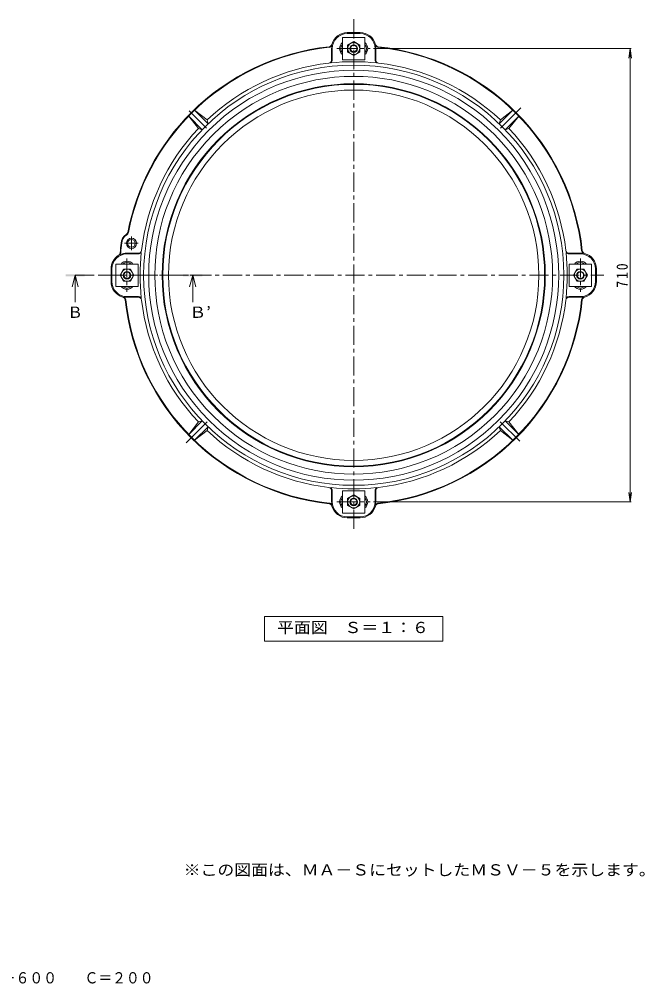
# Model space of a CAD drawing. Units: millimetres on the paper, enlarged 2 times, with parts at other scales. Extents: x -326 to 327, y -272 to 242.
# Drawn here: x 1 to 327, y -272 to 232 of the extents above; entities that cross this region are included whole.
import ezdxf
from ezdxf.enums import TextEntityAlignment as Align

# ---------------------------------------------------------------- set-up
doc = ezdxf.new("R2010")
doc.units = ezdxf.units.MM
doc.header["$LTSCALE"] = 2
doc.linetypes.add('CHAIN1', pattern=[8, 5, -1, 1, -1])
doc.linetypes.add('CHAIN2', pattern=[12, 9, -1, 1, -1])
for name, color, linetype, lineweight in [('0-0', 3, 'CHAIN1', 9), ('0-1', 2, 'Continuous', 9), ('0-2', 7, 'Continuous', 9), ('0-3', 4, 'Continuous', 9), ('0-4', 2, 'Continuous', 9), ('0-5', 4, 'Continuous', 9)]:
    doc.layers.add(name, color=color, linetype=linetype, lineweight=lineweight)
doc.layers.add('1-5', color=4, linetype='Continuous')
doc.layers.add('F-5', color=2, linetype='Continuous')
doc.styles.add('ＭＳ ゴシック', font='')
doc.styles.get('ＭＳ ゴシック').set_extended_font_data('MS Gothic')

msp = doc.modelspace()

# ---------------------------------------------------------------- linework, layer by layer
at = {"layer": '0-0'}
for p, q in [((175.251, 232.466), (175.251, -34.699)), ((42.963, 98.851), (305.742, 98.851))]:
    msp.add_line(p, q, dxfattribs=at)
at = {"layer": '0-1'}
for p, q in [((178.584, 225.517), (171.917, 225.517)), ((178.584, 225.017), (171.917, 225.017)), ((163.751, 217.184), (163.751, 211.249)), ((164.084, 217.184), (164.084, 211.249)), ((175.251, 220.834), (172.084, 219.006)), ((172.084, 219.006), (172.084, 215.362)), ((186.417, 217.184), (186.417, 211.249)), ((186.751, 217.184), (186.751, 211.249)), ((175.251, 213.534), (172.084, 215.362)), ((175.251, 213.534), (178.417, 215.362)), ((89.115, 181.922), (94.201, 175.422)), ((96.188, 174.849), (89.115, 181.922)), ((92.18, 184.986), (98.679, 179.9)), ((99.252, 177.914), (92.18, 184.986)), ((251.25, 177.914), (258.322, 184.986)), ((258.322, 184.986), (251.822, 179.9)), ((254.314, 174.849), (261.386, 181.922)), ((261.386, 181.922), (256.3, 175.422)), ((98.679, 179.9), (99.252, 177.914)), ((251.822, 179.9), (251.25, 177.914)), ((94.201, 175.422), (96.188, 174.849)), ((256.3, 175.422), (254.314, 174.849)), ((56.917, 110.351), (62.853, 110.351)), ((56.917, 110.017), (62.853, 110.017)), ((293.584, 110.351), (287.649, 110.351)), ((293.584, 110.017), (287.649, 110.017)), ((48.584, 102.184), (48.584, 95.517)), ((49.084, 102.184), (49.084, 95.517)), ((53.267, 98.85), (55.096, 102.017)), ((58.739, 102.017), (55.096, 102.017)), ((60.567, 98.85), (58.739, 102.017)), ((289.934, 98.85), (291.762, 102.017)), ((295.406, 102.017), (291.762, 102.017)), ((297.234, 98.85), (295.406, 102.017)), ((301.417, 95.517), (301.417, 102.184)), ((301.917, 95.517), (301.917, 102.184)), ((53.267, 98.85), (55.096, 95.684)), ((289.934, 98.85), (291.762, 95.684)), ((56.917, 87.684), (62.853, 87.684)), ((56.917, 87.351), (62.853, 87.351)), ((293.584, 87.684), (287.649, 87.684)), ((293.584, 87.351), (287.649, 87.351)), ((96.188, 22.852), (89.115, 15.779)), ((89.115, 15.779), (94.201, 22.279)), ((94.201, 22.279), (96.188, 22.852)), ((256.3, 22.279), (254.314, 22.852)), ((254.314, 22.852), (261.386, 15.779)), ((261.386, 15.779), (256.3, 22.279)), ((99.252, 19.788), (92.18, 12.715)), ((92.18, 12.715), (98.679, 17.801)), ((98.679, 17.801), (99.252, 19.788)), ((251.822, 17.801), (251.25, 19.788)), ((251.25, 19.788), (258.322, 12.715)), ((258.322, 12.715), (251.822, 17.801)), ((163.751, -19.483), (163.751, -13.548)), ((164.084, -19.483), (164.084, -13.548)), ((186.417, -19.483), (186.417, -13.548)), ((186.751, -19.483), (186.751, -13.548)), ((175.251, -15.833), (172.084, -17.661)), ((172.084, -17.661), (172.084, -21.305)), ((175.251, -23.133), (172.084, -21.305)), ((175.251, -23.133), (178.417, -21.304)), ((171.917, -27.316), (178.584, -27.316)), ((171.917, -27.816), (178.584, -27.816))]:
    msp.add_line(p, q, dxfattribs=at)
at = {"layer": '0-1', "linetype": 'CHAIN1'}
for p, q in [((166.476, 217.184), (183.886, 217.184)), ((56.917, 107.625), (56.917, 90.216)), ((293.584, 107.625), (293.584, 90.216)), ((166.476, -19.483), (183.886, -19.483))]:
    msp.add_line(p, q, dxfattribs=at)
at = {"layer": '0-1', "linetype": 'CHAIN2'}
for p, q in [((98.503, 175.598), (89.37, 184.731)), ((262.582, 186.181), (251.967, 175.567)), ((59.251, 119.111), (59.251, 111.858)), ((55.587, 115.517), (62.786, 115.517)), ((98.732, 22.331), (87.795, 11.395)), ((261.896, 12.205), (251.753, 22.348))]:
    msp.add_line(p, q, dxfattribs=at)
at = {"layer": '0-1', "color": 6, "lineweight": 5}
for points in [[(181.084, 211.351), (181.084, 223.017), (169.417, 223.017), (169.417, 211.351)], [(51.084, 93.017), (62.751, 93.017), (62.751, 104.684), (51.084, 104.684)], [(287.751, 93.017), (299.417, 93.017), (299.417, 104.684), (287.751, 104.684)], [(181.084, -25.316), (181.084, -13.649), (169.417, -13.649), (169.417, -25.316)]]:
    msp.add_lwpolyline(points, close=True, dxfattribs=at)
at = {"layer": '0-1'}
for points in [[(175.251, 220.834), (178.417, 219.006), (178.417, 215.362)], [(60.567, 98.85), (58.739, 95.684), (55.096, 95.684)], [(297.234, 98.85), (295.406, 95.684), (291.762, 95.684)], [(175.251, -15.833), (178.417, -17.661), (178.417, -21.304)]]:
    msp.add_lwpolyline(points, dxfattribs=at)
for centre, radius in [((175.251, 217.177), 3.167), ((175.251, 217.184), 2), ((175.251, 217.184), 1.684), ((175.251, 98.851), 109.667), ((175.251, 98.851), 100), ((59.251, 115.517), 2.667), ((59.251, 115.517), 2), ((56.911, 98.85), 3.167), ((56.917, 98.85), 2), ((293.578, 98.85), 3.167), ((293.584, 98.85), 2), ((56.917, 98.85), 1.684), ((293.584, 98.85), 1.684), ((175.251, -19.489), 3.167), ((175.251, -19.483), 2), ((175.251, -19.483), 1.684)]:
    msp.add_circle(centre, radius, dxfattribs=at)
for centre, radius, start, end in [((171.917, 217.184), 8.333, 90, 164.69781), ((171.917, 217.184), 7.833, 90, 180), ((178.584, 217.184), 8.333, 15.30219, 90), ((178.584, 217.184), 7.833, 0, 90), ((175.251, 98.851), 120, 96.12369, 135), ((175.251, 98.851), 119.667, 96.12369, 135), ((162.272, 219.823), 1.667, 276.12433, 344.69818), ((162.272, 219.823), 2, 276.12343, 323.54974), ((171.917, 217.184), 8.167, 169.76686, 180), ((171.917, 217.184), 4, 128.68256, 231.31744), ((171.917, 217.184), 3.333, 138.5909, 221.4091), ((178.584, 217.184), 4, 308.68256, 51.31744), ((178.584, 217.184), 3.333, 318.5909, 41.4091), ((188.23, 219.823), 2, 216.45026, 263.87567), ((178.584, 217.184), 8.167, 0, 10.23314), ((188.23, 219.823), 1.667, 195.30182, 263.87567), ((175.251, 98.851), 119.667, 45.00002, 83.87631), ((175.251, 98.851), 120, 45.00002, 83.87631), ((175.251, 98.851), 111.5, 96.68137, 133.37256), ((162.084, 211.249), 1.667, 276.68071, 0), ((162.084, 211.249), 2, 309.96176, 0), ((175.251, 98.851), 111.5, 83.88252, 96.11748), ((188.417, 211.249), 2, 180, 230.03824), ((188.417, 211.249), 1.667, 180, 263.31929), ((175.251, 98.851), 111.5, 46.62744, 83.31863), ((175.251, 98.851), 107, 45.00002, 135), ((175.251, 98.851), 103.833, 45.00002, 135), ((175.251, 98.851), 120, 135.00002, 169.24094), ((175.251, 98.851), 119.667, 135.00002, 169.24095), ((175.251, 98.851), 119.667, 6.12369, 45), ((175.251, 98.851), 120, 6.12369, 45), ((175.251, 98.851), 111.5, 136.62744, 173.31863), ((175.251, 98.851), 107, 135.00002, 225), ((175.251, 98.851), 103.833, 135.00002, 225), ((175.251, 98.851), 103.833, 315.00002, 45), ((175.251, 98.851), 107, 315.00002, 45), ((175.251, 98.851), 111.5, 6.68137, 43.37256), ((55.723, 121.563), 1.667, 300.26378, 349.24109), ((55.723, 121.563), 2, 300.26378, 349.24109), ((59.251, 115.517), 5.333, 120.26382, 180), ((59.251, 115.517), 5, 120.26375, 180), ((175.251, 98.851), 122.5, 172.06073, 174.53143), ((175.251, 98.851), 122.167, 172.06073, 174.53142), ((62.853, 112.017), 1.667, 270, 353.31929), ((287.649, 112.017), 1.667, 186.68071, 270), ((296.223, 111.829), 2, 186.12343, 233.54974), ((296.223, 111.829), 1.667, 186.12433, 254.69818), ((56.917, 102.184), 8.333, 121.79082, 180), ((56.917, 102.184), 7.833, 90, 180), ((51.649, 110.684), 1.667, 301.79095, 354.53064), ((51.649, 110.684), 2, 322.94211, 354.53064), ((56.917, 102.184), 8.167, 90, 116.72125), ((56.917, 102.184), 4, 38.68256, 141.31744), ((62.853, 112.017), 2, 270, 320.03824), ((175.251, 98.851), 111.5, 173.88252, 186.11748), ((175.251, 98.851), 111.5, 353.88252, 6.11748), ((287.649, 112.017), 2, 219.96176, 270), ((293.584, 102.184), 4, 38.68256, 141.31744), ((293.584, 102.184), 8.167, 79.76686, 90), ((293.584, 102.184), 7.833, 0, 90), ((293.584, 102.184), 8.333, 0, 74.69781), ((56.917, 102.184), 3.333, 48.5909, 131.4091), ((293.584, 102.184), 3.333, 48.5909, 131.4091), ((56.917, 95.517), 8.333, 180, 254.69781), ((56.917, 95.517), 7.833, 180, 270), ((56.917, 95.517), 4, 218.68256, 321.31744), ((56.917, 95.517), 3.333, 228.5909, 311.4091), ((293.584, 95.517), 4, 218.68256, 321.31744), ((293.584, 95.517), 3.333, 228.5909, 311.4091), ((293.584, 95.517), 7.833, 270, 0), ((293.584, 95.517), 8.333, 285.30219, 0), ((54.278, 85.872), 1.667, 6.12433, 74.69818), ((54.278, 85.872), 2, 6.12343, 53.54974), ((56.917, 95.517), 8.167, 259.76686, 270), ((175.251, 98.851), 120, 186.12369, 225), ((175.251, 98.851), 119.667, 186.12369, 225), ((62.853, 85.684), 2, 39.96176, 90), ((62.853, 85.684), 1.667, 6.68071, 90), ((175.251, 98.851), 111.5, 186.68137, 223.37256), ((175.251, 98.851), 111.5, 316.62744, 353.31863), ((175.251, 98.851), 119.667, 315.00002, 353.87631), ((175.251, 98.851), 120, 315.00002, 353.87631), ((287.649, 85.684), 1.667, 90, 173.31929), ((287.649, 85.684), 2, 90, 140.03824), ((293.584, 95.517), 8.167, 270, 280.23314), ((296.223, 85.872), 2, 126.45026, 173.87567), ((296.223, 85.872), 1.667, 105.30182, 173.87567), ((175.251, 98.851), 103.833, 225.00002, 315), ((175.251, 98.851), 107, 225.00002, 315), ((175.251, 98.851), 111.5, 226.62744, 263.31863), ((175.251, 98.851), 111.5, 276.68137, 313.37256), ((175.251, 98.851), 120, 225.00002, 263.87631), ((175.251, 98.851), 119.667, 225.00002, 263.87631), ((175.251, 98.851), 119.667, 276.12369, 315), ((175.251, 98.851), 120, 276.12369, 315), ((162.084, -13.548), 1.667, 0, 83.31929), ((175.251, 98.851), 111.5, 263.88252, 276.11748), ((162.084, -13.548), 2, 0, 50.03824), ((188.417, -13.548), 2, 129.96176, 180), ((188.417, -13.548), 1.667, 96.68071, 180), ((162.272, -22.122), 2, 36.45026, 83.87567), ((171.917, -19.483), 8.167, 180, 190.23314), ((171.917, -19.483), 7.833, 180, 270), ((171.917, -19.483), 4, 128.68256, 231.31744), ((171.917, -19.483), 3.333, 138.5909, 221.4091), ((178.584, -19.483), 7.833, 270, 0), ((178.584, -19.483), 4, 308.68256, 51.31744), ((178.584, -19.483), 3.333, 318.5909, 41.4091), ((178.584, -19.483), 8.167, 349.76686, 0), ((188.23, -22.122), 2, 96.12343, 143.54974), ((162.272, -22.122), 1.667, 15.30182, 83.87567), ((171.917, -19.483), 8.333, 195.30219, 270), ((178.584, -19.483), 8.333, 270, 344.69781), ((188.23, -22.122), 1.667, 96.12433, 164.69818)]:
    msp.add_arc(centre, radius, start, end, dxfattribs=at)
at = {"layer": '0-2'}
for p, q in [((185.522, 217.184), (320.175, 217.184)), ((319.575, 217.184), (318.922, 212.227)), ((319.575, -19.483), (319.575, 217.184)), ((319.575, 217.184), (320.228, 212.227)), ((319.575, -19.483), (318.922, -14.526)), ((319.575, -19.483), (320.228, -14.526)), ((185.522, -19.483), (320.175, -19.483))]:
    msp.add_line(p, q, dxfattribs=at)
at = {"layer": '0-3'}
for radius in [99.667, 96.667]:
    msp.add_circle((175.251, 98.851), radius, dxfattribs=at)
at = {"layer": '0-4'}
msp.add_lwpolyline([(128.678, -92.221), (128.678, -79.221), (221.823, -79.221), (221.823, -92.221)], close=True, dxfattribs=at)
at = {"layer": '0-5'}
for p, q in [((29.851, 98.851), (28.251, 92.851)), ((29.851, 98.851), (29.851, 84.851)), ((29.851, 98.851), (31.451, 92.851)), ((91.199, 98.851), (89.599, 92.851)), ((91.199, 98.851), (91.199, 84.851)), ((91.199, 98.851), (92.799, 92.851))]:
    msp.add_line(p, q, dxfattribs=at)
at = {"layer": '0-5', "linetype": 'CHAIN1'}
msp.add_line((29.851, 98.851), (91.199, 98.851), dxfattribs=at)
at = {"layer": '0-5'}
for points in [[(24.851, 98.351), (34.851, 98.351), (24.851, 99.351), (34.851, 99.351)], [(86.199, 98.351), (96.199, 98.351), (86.199, 99.351), (96.199, 99.351)]]:
    msp.add_solid(points, dxfattribs=at)

# ---------------------------------------------------------------- texts
at = {"layer": '0-2', "color": 2, "insert": (318.375, 92.351), "char_height": 5.865, "attachment_point": 7, "rotation": 90, "style": 'ＭＳ ゴシック'}
msp.add_mtext('\\T1.27;\\W0.9;710', dxfattribs=at)
at = {"layer": '0-4', "style": 'ＭＳ ゴシック', "width": 1.1}
msp.add_text('平面図\u3000Ｓ＝１：６', height=5.865, dxfattribs=at).set_placement((135.251, -89.721), align=Align.BOTTOM_LEFT)
at = {"layer": '0-5', "color": 2, "style": 'ＭＳ ゴシック'}
msp.add_text('Ｂ', height=5.865, dxfattribs=at).set_placement((25.851, 74.851), align=Align.BOTTOM_LEFT)
at = {"layer": '0-5', "color": 2, "style": 'ＭＳ ゴシック', "width": 1.1}
msp.add_text('Ｂ’', height=5.865, dxfattribs=at).set_placement((89.449, 74.851), align=Align.BOTTOM_LEFT)
at = {"layer": '1-5', "style": 'ＭＳ ゴシック', "width": 0.9}
msp.add_text('打込型マンホール鉄蓋\u3000サポートＶ\u3000ＭＳＶ－５－６００\u3000\u3000Ｃ＝２００', height=5.865, dxfattribs=at).set_placement((-166.834, -272.614), align=Align.BOTTOM_LEFT)
at = {"layer": 'F-5', "style": 'ＭＳ ゴシック', "width": 1.1}
msp.add_text('※この図面は、ＭＡ－ＳにセットしたＭＳＶ－５を示します。', height=5.865, dxfattribs=at).set_placement((86.498, -216.266), align=Align.BOTTOM_LEFT)

doc.saveas('drawing.dxf')
